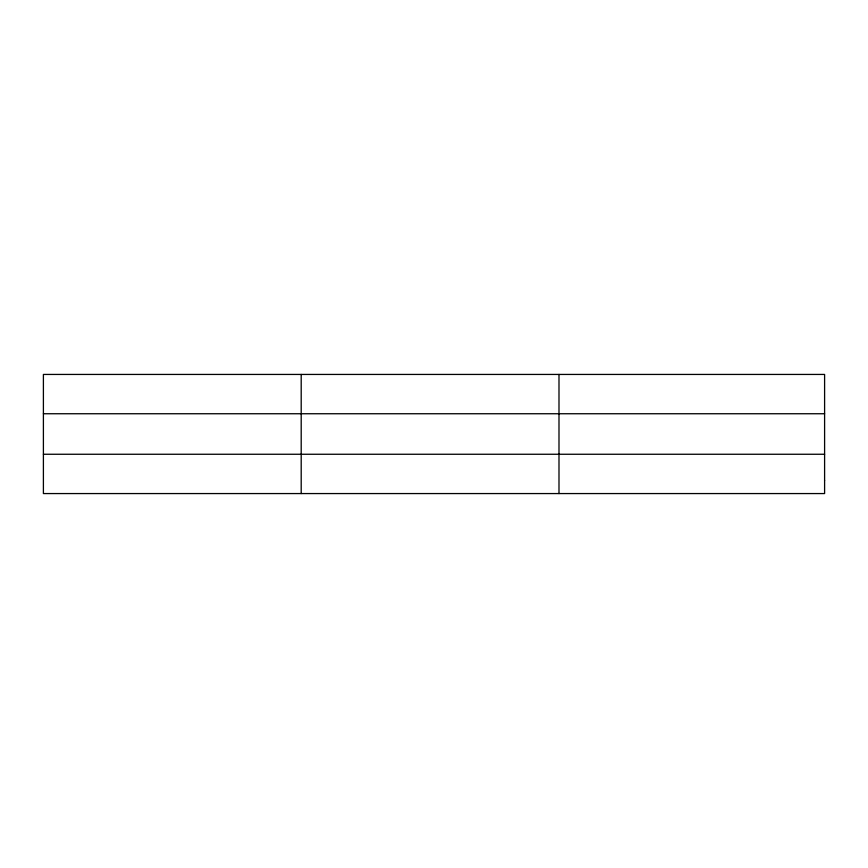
<?xml version="1.0" encoding="UTF-8"?>
<svg xmlns="http://www.w3.org/2000/svg" width="868" height="868" viewBox="0 0 868 868"><rect width="100%" height="100%" fill="white"/><g stroke="black" fill="none" stroke-linecap="round" stroke-linejoin="round"><path stroke-width="1.3" d="M301.196 493.566L301.196 374.434M558.992 493.566L558.992 374.434M43.4 413.743L824.6 413.743M43.4 454.257L824.6 454.257M824.6 480.471L824.6 493.566L43.4 493.566L43.4 374.434L824.6 374.434L824.6 480.471"/></g></svg>
